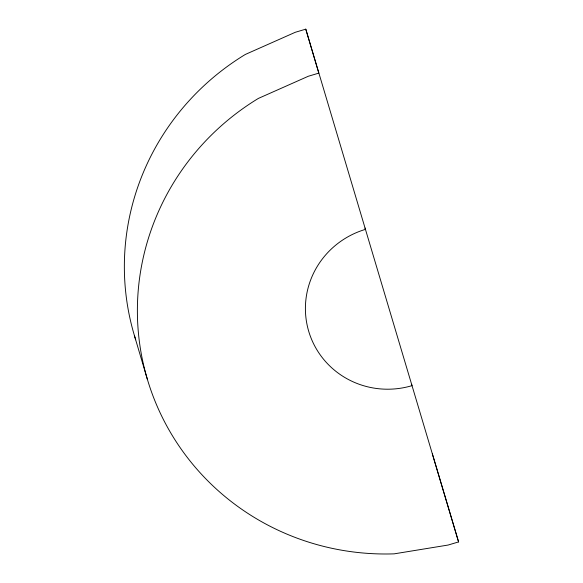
<?xml version="1.0" encoding="UTF-8"?>
<svg xmlns="http://www.w3.org/2000/svg" width="583" height="583" viewBox="0 0 583 583"><rect width="100%" height="100%" fill="white"/><g stroke="black" fill="none" stroke-linecap="round" stroke-linejoin="round"><path stroke-width="0.87" d="M134.382 335.465L147.412 379.446A251.783 246.004 -16.5 0 0 394.144 553.85L448.101 545.047L458.588 541.92L305.784 29.15L295.304 32.276L245.326 54.452A251.783 246.004 -16.5 0 0 135.708 339.765M432.36 453.902L458.588 541.92M411.591 384.292L411.999 385.655A83.449 81.533 -16.5 0 1 308.728 331.363A83.449 81.533 -16.5 0 1 365.403 229.389L365.002 228.026M305.784 29.15L318.814 73.123L308.327 76.249L258.356 98.425A251.783 246.004 -16.5 0 0 147.412 379.446"/></g></svg>
